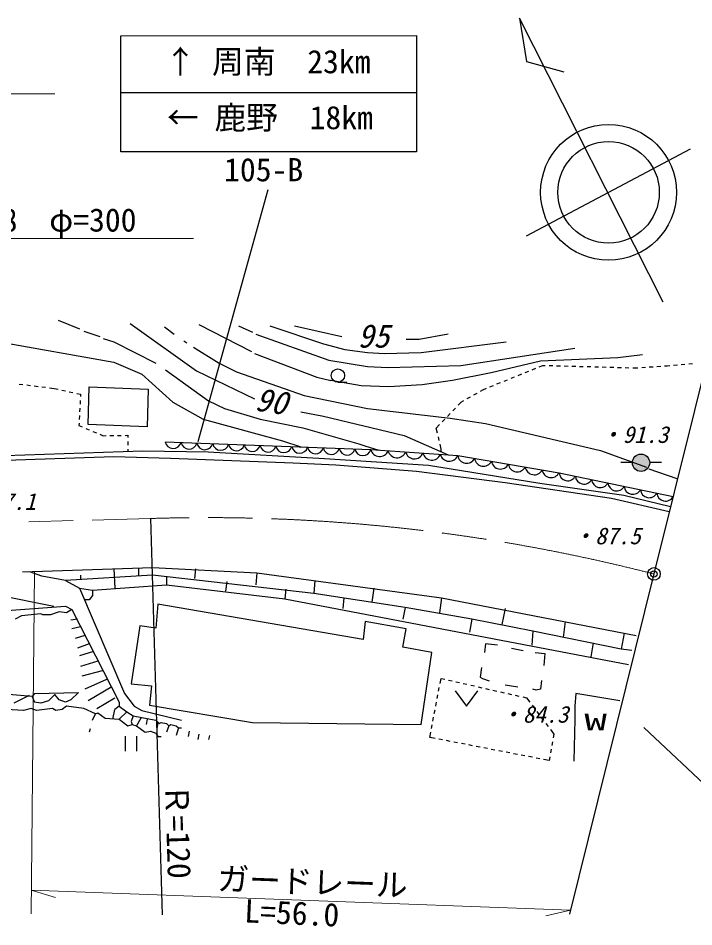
# Model space of a CAD drawing. Units: millimetres, scale not verified. Extents: x 40000 to 680000, y 20000 to 380000.
# Drawn here: x 219135 to 272378, y 264887 to 336437 of the extents above; entities that cross this region are included whole.
import ezdxf
from ezdxf.enums import TextEntityAlignment as Align

# ---------------------------------------------------------------- set-up
doc = ezdxf.new("R2010")
doc.units = ezdxf.units.MM
doc.header["$LTSCALE"] = 1000
doc.header["$PDMODE"] = 32
doc.header["$PDSIZE"] = 500
doc.linetypes.add('CHAIN', pattern=[18.5, 12, -1.5, 3.5, -1.5])
for name, color, linetype, lineweight in [('M-BGD', 7, 'Continuous', 25), ('M-BMK', 2, 'CHAIN', 13), ('M-BMK-SRVR', 3, 'Continuous', 25), ('M-STR-HTXT', 7, 'Continuous', 13), ('M-STR-STRC', 7, 'Continuous', 25)]:
    doc.layers.add(name, color=color, linetype=linetype, lineweight=lineweight)
doc.layers.add('M-OTRS', color=6, linetype='Continuous')
doc.styles.add('ＭＳ ゴシック', font='')
doc.styles.get('ＭＳ ゴシック').set_extended_font_data('MS Gothic')

msp = doc.modelspace()

# ---------------------------------------------------------------- hatches: boundary and pattern name
at = {"layer": 'M-BGD'}
msp.add_hatch(color=256, dxfattribs=at).paths.add_polyline_path([(268898, 301432, -0.41421), (268215, 300750, -0.41421), (267532, 301432, -1)])

# ---------------------------------------------------------------- linework, layer by layer
for p, q in [((269970, 314075), (258639, 336437)), ((258639, 336437), (259181, 333035)), ((259181, 333035), (262121, 332223)), ((259193, 319309), (272110, 326137)), ((211947, 311969), (226679, 309344)), ((222276, 312646), (223970, 311969)), ((227949, 312392), (233198, 308667)), ((230658, 312138), (231420, 311545)), ((233368, 312307), (237516, 310191)), ((236500, 312223), (237601, 311715)), ((238956, 312223), (243189, 310783)), ((240903, 312223), (244628, 311376)), ((224308, 311799), (225578, 311376)), ((237855, 311545), (243612, 309513)), ((253010, 311545), (250724, 311122)), ((225832, 311207), (226679, 310953)), ((226679, 310953), (229981, 309259)), ((232182, 311037), (232436, 310868)), ((232944, 310529), (234976, 309259)), ((243189, 310783), (244882, 310360)), ((250724, 311122), (249708, 311122)), ((250894, 310106), (257582, 310953)), ((237770, 310021), (242681, 308159)), ((244882, 310360), (246660, 310106)), ((246660, 310106), (248015, 310021)), ((248015, 310021), (250894, 310106)), ((254026, 309090), (263001, 310445)), ((268335, 309937), (266388, 309683)), ((226679, 309344), (228880, 308413)), ((234976, 309259), (236331, 308582)), ((243612, 309513), (246660, 309005)), ((260292, 309429), (256397, 308497)), ((260202, 308985), (260486, 309100)), ((266388, 309683), (260292, 309429)), ((260486, 309100), (260668, 309095)), ((270779, 309107), (271078, 309133)), ((271377, 309159), (271676, 309184)), ((271975, 309210), (272273, 309236)), ((228880, 308413), (231336, 306211)), ((230743, 308751), (234130, 306296)), ((233198, 308667), (237770, 306465)), ((236331, 308582), (241665, 306719)), ((246660, 309005), (248269, 308921)), ((248269, 308921), (254026, 309090)), ((256397, 308497), (253349, 307905)), ((258535, 308308), (258813, 308421)), ((259091, 308534), (259369, 308647)), ((259647, 308759), (259924, 308872)), ((260968, 309087), (261268, 309079)), ((261568, 309071), (261868, 309062)), ((262168, 309054), (262467, 309046)), ((262767, 309037), (263067, 309029)), ((263367, 309021), (263667, 309012)), ((263967, 309004), (264267, 308996)), ((264567, 308988), (264866, 308979)), ((265166, 308971), (265466, 308963)), ((265766, 308954), (266066, 308946)), ((266366, 308938), (266666, 308929)), ((266966, 308921), (267266, 308913)), ((267565, 308905), (267748, 308900)), ((267748, 308900), (267969, 308914)), ((268268, 308933), (268568, 308953)), ((268867, 308972), (269167, 308991)), ((269466, 309011), (269765, 309030)), ((270065, 309050), (270286, 309064)), ((270286, 309064), (270480, 309081)), ((242681, 308159), (243782, 307905)), ((246152, 307481), (243782, 307905)), ((244334, 307770), (245034, 307770)), ((253349, 307905), (250978, 307566)), ((256867, 307631), (257145, 307743)), ((257423, 307856), (257701, 307969)), ((257979, 308082), (258257, 308195)), ((219215, 307628), (219513, 307591)), ((219810, 307555), (220108, 307518)), ((220406, 307481), (220704, 307445)), ((221001, 307408), (221299, 307371)), ((221597, 307334), (221976, 307288)), ((221976, 307288), (222285, 307219)), ((222578, 307153), (222871, 307088)), ((223163, 307022), (223456, 306957)), ((224647, 304433), (224732, 307397)), ((224732, 307397), (229388, 307227)), ((229388, 307227), (229304, 304264)), ((248354, 307397), (246152, 307481)), ((250978, 307566), (248354, 307397)), ((255557, 307069), (255750, 307177)), ((255750, 307177), (256033, 307292)), ((256311, 307405), (256589, 307518)), ((223749, 306891), (224058, 306822)), ((224031, 306338), (224014, 306038)), ((224058, 306822), (224048, 306638)), ((234130, 306296), (235400, 305703)), ((241665, 306719), (246660, 305703)), ((254057, 306227), (254249, 306335)), ((254511, 306482), (254773, 306628)), ((255034, 306775), (255296, 306922)), ((223998, 305739), (223981, 305439)), ((231336, 306211), (233706, 304857)), ((235400, 305703), (238194, 304857)), ((246660, 305703), (253180, 304941)), ((253381, 305518), (253588, 305735)), ((253795, 305952), (254057, 306227)), ((223965, 305140), (223948, 304840)), ((233706, 304857), (239972, 303163)), ((238194, 304857), (241580, 304179)), ((241411, 305449), (243189, 305111)), ((243189, 305111), (249539, 303587)), ((252553, 304649), (252760, 304866)), ((252967, 305083), (253174, 305301)), ((253180, 304941), (255974, 304518)), ((223931, 304541), (223921, 304356)), ((223921, 304356), (224187, 304246)), ((224464, 304131), (224741, 304017)), ((229304, 304264), (224647, 304433)), ((241580, 304179), (245983, 302909)), ((252085, 304157), (252346, 304432)), ((252177, 303761), (252085, 304157)), ((255974, 304518), (265033, 302401)), ((225018, 303902), (225296, 303787)), ((225573, 303672), (225839, 303562)), ((225839, 303562), (226061, 303565)), ((226361, 303569), (226661, 303573)), ((226961, 303578), (227261, 303582)), ((227561, 303586), (227784, 303589)), ((227784, 303589), (227785, 303410)), ((249539, 303587), (253020, 302051)), ((252314, 303177), (252245, 303469)), ((227786, 303110), (227787, 302810)), ((239972, 303163), (241408, 302674)), ((252474, 302489), (252382, 302885)), ((227789, 302510), (227789, 302331)), ((252476, 302291), (252474, 302489)), ((265033, 302401), (268655, 301074)), ((266619, 301468), (267533, 301469)), ((268912, 301468), (269826, 301469)), ((268843, 300962), (271044, 300200)), ((229558, 297067), (230489, 265825)), ((219482, 292834), (229727, 293173)), ((221006, 292495), (220056, 292853)), ((226679, 293088), (226764, 291564)), ((228626, 293088), (228626, 292495)), ((229727, 293173), (237940, 292749)), ((233114, 293088), (233029, 292326)), ((237940, 292749), (237855, 291818)), ((237940, 292749), (252502, 290802)), ((222869, 292157), (221006, 292495)), ((229727, 292580), (222869, 292157)), ((222869, 292157), (223970, 291564)), ((224054, 292580), (224054, 292241)), ((242427, 291141), (229727, 292580)), ((230828, 292495), (230828, 291818)), ((235569, 292072), (235484, 291310)), ((242512, 292157), (242427, 291141)), ((214402, 291649), (221938, 290125)), ((223970, 291564), (227526, 283267)), ((223970, 291564), (224986, 291395)), ((224986, 291395), (230828, 291818)), ((224986, 291395), (224986, 290971)), ((230828, 291818), (240141, 290717)), ((240226, 291479), (240141, 290717)), ((247168, 291564), (246999, 290463)), ((224732, 290633), (224393, 290633)), ((224986, 290971), (224732, 290633)), ((240141, 290717), (267234, 285553)), ((249624, 290040), (242427, 291141)), ((244798, 290802), (244713, 289955)), ((252502, 290802), (252333, 289617)), ((252502, 290802), (267827, 287839)), ((214572, 289532), (222869, 290125)), ((222869, 290125), (223377, 289871)), ((223377, 289871), (222954, 289617)), ((223377, 289871), (227102, 282589)), ((230150, 290294), (229993, 288403)), ((246322, 287500), (230150, 290294)), ((249624, 290040), (249454, 289109)), ((254873, 289109), (249624, 290040)), ((257498, 289955), (257244, 288685)), ((219398, 289363), (218890, 289109)), ((220922, 289532), (219398, 289363)), ((221091, 289447), (220922, 289532)), ((221684, 289447), (221091, 289447)), ((222361, 289701), (221684, 289447)), ((222954, 289617), (222361, 289701)), ((223800, 289109), (223292, 289024)), ((254873, 289109), (254704, 288093)), ((259699, 288177), (254873, 289109)), ((224054, 288516), (223377, 288347)), ((228711, 288601), (228034, 284029)), ((229993, 288403), (228711, 288601)), ((246491, 288939), (246322, 287500)), ((249708, 288347), (246491, 288939)), ((249454, 286907), (249708, 288347)), ((262239, 288939), (262070, 287669)), ((224393, 287839), (223631, 287585)), ((259699, 288177), (259614, 287077)), ((266642, 286738), (259699, 288177)), ((266896, 288008), (266642, 286738)), ((224732, 287161), (223800, 286823)), ((255974, 287161), (255889, 286484)), ((256905, 287077), (255974, 287161)), ((264440, 287246), (264271, 286145)), ((225070, 286569), (223970, 286230)), ((251740, 286484), (249454, 286907)), ((250894, 280811), (251740, 286484)), ((258006, 286823), (258937, 286653)), ((259868, 286484), (260630, 286399)), ((260630, 286399), (260546, 285468)), ((267488, 286653), (266642, 286738)), ((225409, 285807), (224054, 285383)), ((225748, 285045), (224139, 284621)), ((255635, 285299), (255550, 284537)), ((226086, 284367), (224393, 283605)), ((252380, 284039), (252458, 284444)), ((252458, 284444), (252745, 284379)), ((253038, 284313), (253331, 284247)), ((253623, 284181), (253916, 284115)), ((255550, 284537), (255720, 284438)), ((255720, 284438), (256242, 284252)), ((260376, 284283), (260292, 283605)), ((220414, 283267), (223885, 283351)), ((223885, 283351), (223292, 282759)), ((226510, 283775), (224647, 282674)), ((228034, 284029), (229642, 283859)), ((229642, 283859), (229473, 282335)), ((252266, 283450), (252323, 283744)), ((253558, 283462), (254458, 282262)), ((254209, 284049), (254501, 283983)), ((254458, 282262), (255358, 283462)), ((254794, 283917), (255087, 283851)), ((255379, 283785), (255672, 283719)), ((255965, 283653), (256257, 283587)), ((256550, 283521), (256842, 283455)), ((257135, 283389), (257428, 283323)), ((257498, 283944), (258514, 283775)), ((259953, 283521), (259699, 283605)), ((260292, 283605), (259953, 283521)), ((220244, 283013), (218382, 283182)), ((219990, 283097), (218805, 282505)), ((220414, 283267), (220244, 283013)), ((220244, 283013), (220414, 282589)), ((221514, 282674), (220922, 282505)), ((222022, 283182), (221514, 282674)), ((222361, 282759), (222022, 283182)), ((222869, 282589), (222361, 282759)), ((223292, 282759), (222869, 282589)), ((225324, 282081), (226764, 282928)), ((226679, 282843), (226764, 282928)), ((227526, 283267), (228288, 282251)), ((252152, 282861), (252209, 283155)), ((257720, 283257), (258013, 283191)), ((258306, 283125), (258598, 283059)), ((258891, 282993), (259179, 282928)), ((259179, 282928), (259450, 282570)), ((263086, 283267), (263001, 282251)), ((266557, 282674), (263086, 283267)), ((219567, 281912), (218212, 281997)), ((220160, 282081), (219567, 281912)), ((220583, 281912), (220160, 282081)), ((220922, 282505), (220414, 282589)), ((221853, 282081), (220583, 281912)), ((222107, 281912), (221853, 282081)), ((222615, 281997), (222107, 281912)), ((222954, 282251), (222615, 281997)), ((224308, 282081), (222954, 282251)), ((225240, 281658), (224308, 282081)), ((226594, 281235), (226764, 281997)), ((227102, 282251), (226764, 281997)), ((227102, 282589), (227102, 282251)), ((227102, 282251), (227695, 281827)), ((228288, 282251), (228880, 281912)), ((228880, 281912), (232013, 281150)), ((229473, 282335), (237601, 280981)), ((251925, 281682), (251982, 281977)), ((252039, 282272), (252095, 282566)), ((259631, 282331), (259812, 282092)), ((263001, 282251), (263001, 281235)), ((224986, 281150), (225240, 281658)), ((225240, 281658), (225409, 281743)), ((225409, 281743), (226002, 281319)), ((226002, 281319), (227102, 281235)), ((227695, 281827), (227102, 281235)), ((227102, 281235), (227780, 280727)), ((227695, 281827), (228203, 281489)), ((228203, 281489), (228034, 281065)), ((228203, 281489), (229981, 281150)), ((228796, 281319), (228457, 280727)), ((229304, 281235), (229219, 280811)), ((251811, 281093), (251868, 281388)), ((259994, 281853), (260175, 281614)), ((260356, 281375), (260537, 281136)), ((263001, 281235), (262916, 277933)), ((227780, 280727), (228118, 280811)), ((228034, 281065), (228118, 280811)), ((228118, 280811), (228457, 280727)), ((228457, 280727), (229134, 280219)), ((229981, 281150), (230235, 280896)), ((230150, 280981), (230052, 280488)), ((230235, 280896), (230404, 280981)), ((230404, 280981), (230828, 280896)), ((230828, 280896), (230997, 280727)), ((230997, 280727), (230828, 280219)), ((230997, 280727), (231166, 280811)), ((231166, 280811), (231590, 280727)), ((231590, 280727), (231759, 280557)), ((231759, 280557), (231590, 279965)), ((231759, 280557), (232013, 280557)), ((237601, 280981), (250894, 280811)), ((251698, 280504), (251754, 280799)), ((260719, 280896), (260900, 280657)), ((224816, 280473), (224732, 280219)), ((227578, 279906), (227578, 278706)), ((228478, 278706), (228478, 279906)), ((229134, 280219), (229558, 280303)), ((229558, 280303), (229981, 280134)), ((229981, 280134), (230150, 279880)), ((230150, 279880), (230404, 279880)), ((232606, 280303), (232521, 279880)), ((233368, 280049), (233283, 279626)), ((234214, 279965), (234130, 279626)), ((251563, 279805), (251641, 280210)), ((251995, 279721), (251563, 279805)), ((261081, 280418), (261352, 280060)), ((261352, 280060), (261296, 279757)), ((252584, 279606), (252290, 279664)), ((253173, 279492), (252879, 279549)), ((253762, 279378), (253468, 279435)), ((254351, 279263), (254057, 279320)), ((254940, 279149), (254646, 279206)), ((255529, 279034), (255235, 279092)), ((261242, 279462), (261188, 279167)), ((256118, 278920), (255824, 278977)), ((256707, 278806), (256413, 278863)), ((257296, 278691), (257002, 278749)), ((257885, 278577), (257591, 278634)), ((258474, 278463), (258180, 278520)), ((259063, 278348), (258769, 278405)), ((261133, 278872), (261079, 278577)), ((259652, 278234), (259358, 278291)), ((260241, 278120), (259947, 278177)), ((260969, 277978), (260536, 278062)), ((261025, 278282), (260969, 277978))]:
    msp.add_line(p, q, dxfattribs=at)
for points in [[(230725, 303077), (246923, 302465), (253772, 302000), (261758, 300647), (270745, 298781)], [(245983, 302909), (246454, 302768), (247547, 302423)], [(197182, 300903), (197193, 301366), (207354, 301689), (214995, 301893), (228948, 302371), (234117, 302298), (243285, 301768), (251467, 301238), (260234, 299814), (266864, 298882), (270549, 297993)], [(270443, 297566), (265887, 298606), (257511, 299836), (250516, 300749), (244160, 301242), (240804, 301407), (231143, 301754), (226679, 301893), (207325, 301233)]]:
    msp.add_lwpolyline(points, dxfattribs=at)
for centre, radius in [((265657, 322721), 5351), ((265657, 322721), 4000), ((244334, 308295), 525), ((268215, 301432), 683)]:
    msp.add_circle(centre, radius, dxfattribs=at)
for centre, radius, start, end in [((231353, 303192), 639, 190.37757, 345.29601), ((232599, 303145), 639, 190.37757, 345.29601), ((233845, 303098), 639, 190.37757, 345.29601), ((235091, 303051), 639, 190.37757, 345.29601), ((236337, 303004), 639, 190.37757, 345.29601), ((237583, 302957), 639, 190.37757, 345.29601), ((238829, 302910), 639, 190.37757, 345.29601), ((240075, 302863), 639, 190.37757, 345.29601), ((241321, 302816), 639, 190.37757, 345.29601), ((242567, 302769), 639, 190.37757, 345.29601), ((243813, 302722), 639, 190.37757, 345.29601), ((245059, 302675), 639, 190.37757, 345.29601), ((246305, 302628), 639, 190.37757, 345.29601), ((247623, 302640), 721, 193.97445, 338.2453), ((248993, 302546), 721, 193.97445, 338.2453), ((250363, 302453), 721, 193.97445, 338.2453), ((251732, 302360), 721, 193.97445, 338.2453), ((253102, 302267), 721, 193.97445, 338.2453), ((254472, 302090), 706, 187.32664, 333.44605), ((255803, 301864), 706, 187.32664, 333.44605), ((257134, 301639), 706, 187.32664, 333.44605), ((258465, 301413), 706, 187.32664, 333.44605), ((259796, 301188), 706, 187.32664, 333.44605), ((261127, 300962), 706, 187.32664, 333.44605), ((262437, 300690), 680, 183.60568, 332.9321), ((263720, 300423), 680, 183.60568, 332.9321), ((265004, 300157), 680, 183.60568, 332.9321), ((266288, 299890), 680, 183.60568, 332.9321), ((267572, 299623), 680, 183.60568, 332.9321), ((268856, 299357), 680, 183.60568, 332.9321), ((270139, 299090), 680, 183.60568, 332.9321)]:
    msp.add_arc(centre, radius, start, end, dxfattribs=at)
at = {"layer": 'M-BMK'}
msp.add_line((169481, 295440), (229559, 297039), dxfattribs=at)
msp.add_arc((234057, 155497), 141614, 75.61933, 91.82027, dxfattribs=at)
at = {"layer": 'M-BMK-SRVR'}
for p, q in [((275616, 318403), (269228, 292674)), ((269228, 292674), (262581, 265897)), ((268434, 280573), (282902, 266988))]:
    msp.add_line(p, q, dxfattribs=at)
msp.add_circle((269228, 292674), 500, dxfattribs=at)
msp.add_point((269228, 292674), dxfattribs=at)
at = {"layer": 'M-OTRS'}
msp.add_point((269228, 292674), dxfattribs=at)
at = {"layer": 'M-STR-HTXT'}
for p, q in [((222032, 330489), (191288, 330511)), ((232944, 319081), (205343, 319081)), ((220418, 292865), (220160, 265910)), ((262659, 266211), (220160, 267773)), ((220160, 267773), (222071, 267184)), ((262659, 266211), (260710, 265765))]:
    msp.add_line(p, q, dxfattribs=at)
at = {"layer": 'M-STR-STRC'}
for p, q in [((227235, 330580), (250513, 330580)), ((238804, 322922), (233283, 303079))]:
    msp.add_line(p, q, dxfattribs=at)
msp.add_lwpolyline([(227235, 335056), (250513, 335064), (250513, 325913), (227235, 325913)], close=True, dxfattribs=at)

# ---------------------------------------------------------------- texts
at = {"layer": 'M-BGD', "style": 'ＭＳ ゴシック', "oblique": 15}
for s, height, p in [('95', 1833, (245883, 309944)), ('・91.3', 1320, (264978, 302594)), ('・87.1', 1320, (215139, 297322)), ('・87.5', 1320, (262801, 294613)), ('・84.3', 1320, (257104, 280564))]:
    msp.add_text(s, height=height, dxfattribs=at).set_placement(p, align=Align.BOTTOM_LEFT)
msp.add_text('90', height=1833, rotation=351.383, dxfattribs=at).set_placement((237644, 305017), align=Align.BOTTOM_LEFT)
at = {"layer": 'M-BGD', "style": 'ＭＳ ゴシック', "width": 2}
msp.add_text('W', height=1320, dxfattribs=at).set_placement((263745, 279965), align=Align.BOTTOM_LEFT)
at = {"layer": 'M-BGD', "style": 'ＭＳ ゴシック'}
msp.add_text('Ｒ=120', height=1833, rotation=271.707, dxfattribs=at).set_placement((230163, 276110), align=Align.BOTTOM_LEFT)
at = {"layer": 'M-STR-HTXT', "style": 'ＭＳ ゴシック'}
msp.add_text('土管\u3000L=9.8\u3000φ=300', height=1833, dxfattribs=at).set_placement((205343, 319081), align=Align.BOTTOM_LEFT)
for s, rotation, p in [('ガードレール', 357.896, (234784, 267235)), ('L=56.0', 357.392, (236899, 264693))]:
    msp.add_text(s, height=1833, rotation=rotation, dxfattribs=at).set_placement(p, align=Align.BOTTOM_LEFT)
at = {"layer": 'M-STR-STRC', "style": 'ＭＳ ゴシック'}
for s, p in [('↑ 周南\u300023km', (230670, 331549)), ('← 鹿野\u300018km', (230862, 327146)), ('105-B', (235362, 323041))]:
    msp.add_text(s, height=1833, dxfattribs=at).set_placement(p, align=Align.BOTTOM_LEFT)

doc.saveas('drawing.dxf')
